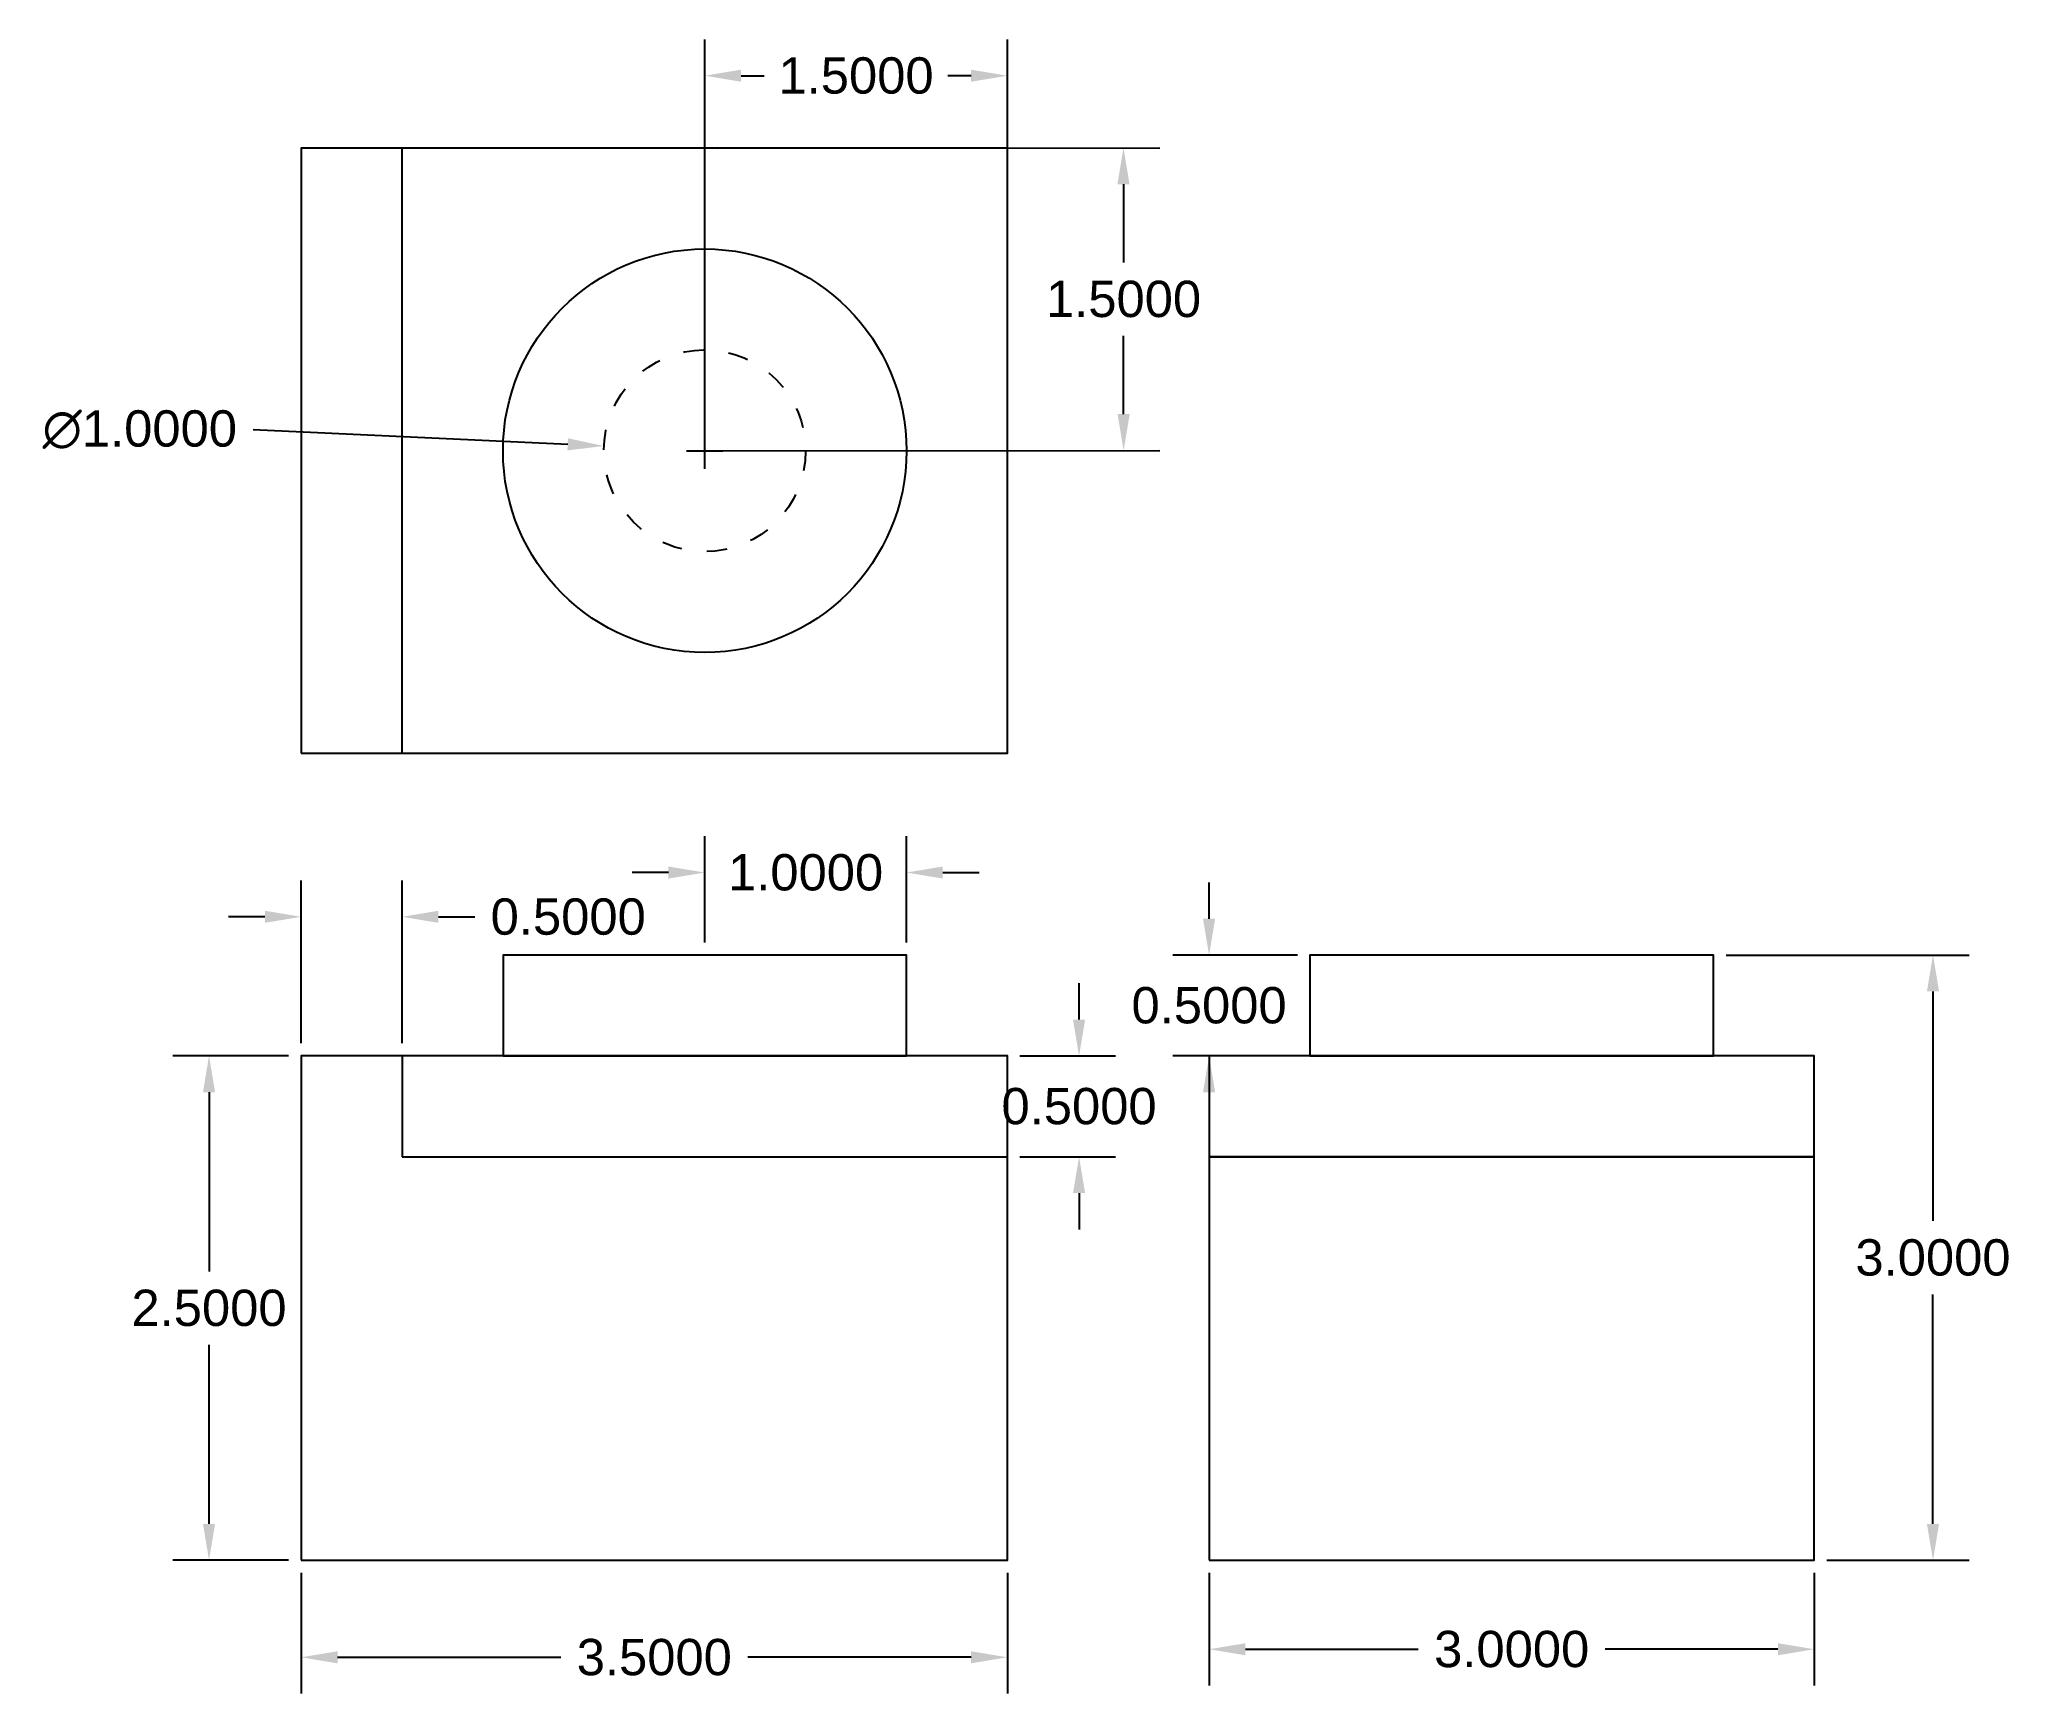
# Model space of a CAD drawing. Header units: inches. Extents: x -1.3 to 8.46, y -0.66 to 7.54.
import ezdxf

# ---------------------------------------------------------------- set-up
doc = ezdxf.new("R2010")
doc.units = ezdxf.units.IN
doc.header["$MEASUREMENT"] = 0
doc.linetypes.add('DOT2', pattern=[0.125, 0, -0.125])
doc.layers.add('Layer1', color=7, linetype='DOT2')
doc.styles.get("Standard").update_dxf_attribs({"font": 'arial.ttf'})
doc.dimstyles.get("Standard").update_dxf_attribs({"dimtxt": 0.18, "dimasz": 0.18, "dimexe": 0.18, "dimexo": 0.0625, "dimgap": 0.09, "dimtad": 0, "dimtih": 1, "dimtoh": 1, "dimdec": 4, "dimzin": 0, "dimdsep": 46, "dimtxsty": 'Standard', "dimcen": 0.09, "dimadec": 0, "dimazin": 0, "dimtfac": 1, "dimtdec": 4, "dimtofl": 0, "dimtmove": 0, "dimatfit": 3, "dimfxl": 1, "dimtolj": 1, "dimtzin": 0, "dimarcsym": 0})

# ---------------------------------------------------------------- blocks, each defined once
blk = doc.blocks.new('*D1')
at = {"color": 0, "lineweight": -2, "transparency": 16777216}
for p, q in [((3.8555, 2.68), (3.8555, 2.86)), ((3.5625, 2.5), (4.0355, 2.5)), ((3.5625, 2), (4.0355, 2)), ((3.8555, 1.82), (3.8555, 1.64))]:
    blk.add_line(p, q, dxfattribs=at)
at = {"color": 0, "transparency": 16777216}
for points in [[(3.8255, 2.68), (3.8855, 2.68), (3.8555, 2.5)], [(3.8255, 1.82), (3.8855, 1.82), (3.8555, 2)]]:
    blk.add_solid(points, dxfattribs=at)
at = {"layer": 'Defpoints', "color": 0, "transparency": 16777216}
for p in [(3.5, 2.5), (3.5, 2), (3.8555, 2)]:
    blk.add_point(p, dxfattribs=at)
at = {"color": 0, "transparency": 16777216, "insert": (3.8555, 2.25), "char_height": 0.18, "attachment_point": 5}
blk.add_mtext('\\A1;0.5000', dxfattribs=at)
blk = doc.blocks.new('*D2')
at = {"color": 0, "lineweight": -2, "transparency": 16777216}
for p, q in [((2, 3.0625), (2, 3.589)), ((3, 3.0625), (3, 3.589)), ((1.82, 3.409), (1.64, 3.409)), ((3.18, 3.409), (3.36, 3.409))]:
    blk.add_line(p, q, dxfattribs=at)
at = {"color": 0, "transparency": 16777216}
for points in [[(1.82, 3.439), (1.82, 3.379), (2, 3.409)], [(3.18, 3.439), (3.18, 3.379), (3, 3.409)]]:
    blk.add_solid(points, dxfattribs=at)
at = {"layer": 'Defpoints', "color": 0, "transparency": 16777216}
for p in [(3, 3.409), (2, 3), (3, 3)]:
    blk.add_point(p, dxfattribs=at)
at = {"color": 0, "transparency": 16777216, "insert": (2.5, 3.409), "char_height": 0.18, "attachment_point": 5}
blk.add_mtext('\\A1;1.0000', dxfattribs=at)
blk = doc.blocks.new('*D3')
at = {"color": 0, "lineweight": -2, "transparency": 16777216}
for p, q in [((0, 2.5625), (0, 3.3696)), ((0.5, 2.5625), (0.5, 3.3696)), ((-0.18, 3.1896), (-0.36, 3.1896)), ((0.68, 3.1896), (0.86, 3.1896))]:
    blk.add_line(p, q, dxfattribs=at)
at = {"color": 0, "transparency": 16777216}
for points in [[(-0.18, 3.2196), (-0.18, 3.1596), (0, 3.1896)], [(0.68, 3.2196), (0.68, 3.1596), (0.5, 3.1896)]]:
    blk.add_solid(points, dxfattribs=at)
at = {"layer": 'Defpoints', "color": 0, "transparency": 16777216}
for p in [(0.5, 3.1896), (0, 2.5), (0.5, 2.5)]:
    blk.add_point(p, dxfattribs=at)
at = {"color": 0, "transparency": 16777216, "insert": (1.3233, 3.1896), "char_height": 0.18, "attachment_point": 5}
blk.add_mtext('\\A1;0.5000', dxfattribs=at)
blk = doc.blocks.new('*D4')
at = {"color": 0, "lineweight": -2, "transparency": 16777216}
for p, q in [((-0.0625, 2.5), (-0.6372, 2.5)), ((-0.4572, 2.32), (-0.4572, 1.4319)), ((-0.4572, 0.18), (-0.4572, 1.0681)), ((-0.0625, 0), (-0.6372, 0))]:
    blk.add_line(p, q, dxfattribs=at)
at = {"color": 0, "transparency": 16777216}
for points in [[(-0.4872, 2.32), (-0.4272, 2.32), (-0.4572, 2.5)], [(-0.4872, 0.18), (-0.4272, 0.18), (-0.4572, 0)]]:
    blk.add_solid(points, dxfattribs=at)
at = {"layer": 'Defpoints', "color": 0, "transparency": 16777216}
for p in [(0, 2.5), (0, 0), (-0.4572, 0)]:
    blk.add_point(p, dxfattribs=at)
at = {"color": 0, "transparency": 16777216, "insert": (-0.4572, 1.25), "char_height": 0.18, "attachment_point": 5}
blk.add_mtext('\\A1;2.5000', dxfattribs=at)
blk = doc.blocks.new('*D5')
at = {"color": 0, "lineweight": -2, "transparency": 16777216}
for p, q in [((0, -0.0625), (0, -0.6611)), ((3.5, -0.0625), (3.5, -0.6611)), ((0.18, -0.4811), (1.2867, -0.4811)), ((3.32, -0.4811), (2.2133, -0.4811))]:
    blk.add_line(p, q, dxfattribs=at)
at = {"color": 0, "transparency": 16777216}
for points in [[(0.18, -0.4511), (0.18, -0.5111), (0, -0.4811)], [(3.32, -0.4511), (3.32, -0.5111), (3.5, -0.4811)]]:
    blk.add_solid(points, dxfattribs=at)
at = {"layer": 'Defpoints', "color": 0, "transparency": 16777216}
for p in [(0, 0), (3.5, 0), (3.5, -0.4811)]:
    blk.add_point(p, dxfattribs=at)
at = {"color": 0, "transparency": 16777216, "insert": (1.75, -0.4811), "char_height": 0.18, "attachment_point": 5}
blk.add_mtext('\\A1;3.5000', dxfattribs=at)
blk = doc.blocks.new('*D6')
at = {"color": 0, "lineweight": -2, "transparency": 16777216}
for p, q in [((4.5, 3.18), (4.5, 3.36)), ((4.9375, 3), (4.32, 3)), ((4.9375, 2.5), (4.32, 2.5)), ((4.5, 2.32), (4.5, 2.14))]:
    blk.add_line(p, q, dxfattribs=at)
at = {"color": 0, "transparency": 16777216}
for points in [[(4.47, 3.18), (4.53, 3.18), (4.5, 3)], [(4.47, 2.32), (4.53, 2.32), (4.5, 2.5)]]:
    blk.add_solid(points, dxfattribs=at)
at = {"layer": 'Defpoints', "color": 0, "transparency": 16777216}
for p in [(5, 3), (4.5, 2.5), (5, 2.5)]:
    blk.add_point(p, dxfattribs=at)
at = {"color": 0, "transparency": 16777216, "insert": (4.5, 2.75), "char_height": 0.18, "attachment_point": 5}
blk.add_mtext('\\A1;0.5000', dxfattribs=at)
blk = doc.blocks.new('*D7')
at = {"color": 0, "lineweight": -2, "transparency": 16777216}
for p, q in [((4.5, -0.0625), (4.5, -0.6212)), ((7.5, -0.0625), (7.5, -0.6212)), ((4.68, -0.4412), (5.5367, -0.4412)), ((7.32, -0.4412), (6.4633, -0.4412))]:
    blk.add_line(p, q, dxfattribs=at)
at = {"color": 0, "transparency": 16777216}
for points in [[(4.68, -0.4112), (4.68, -0.4712), (4.5, -0.4412)], [(7.32, -0.4112), (7.32, -0.4712), (7.5, -0.4412)]]:
    blk.add_solid(points, dxfattribs=at)
at = {"layer": 'Defpoints', "color": 0, "transparency": 16777216}
for p in [(4.5, 0), (7.5, 0), (7.5, -0.4412)]:
    blk.add_point(p, dxfattribs=at)
at = {"color": 0, "transparency": 16777216, "insert": (6, -0.4412), "char_height": 0.18, "attachment_point": 5}
blk.add_mtext('\\A1;3.0000', dxfattribs=at)
blk = doc.blocks.new('*D8')
at = {"color": 0, "lineweight": -2, "transparency": 16777216}
for p, q in [((7.0625, 3), (8.2683, 3)), ((8.0883, 2.82), (8.0883, 1.682)), ((8.0883, 0.18), (8.0883, 1.318)), ((7.5625, 0), (8.2683, 0))]:
    blk.add_line(p, q, dxfattribs=at)
at = {"color": 0, "transparency": 16777216}
for points in [[(8.0583, 2.82), (8.1183, 2.82), (8.0883, 3)], [(8.0583, 0.18), (8.1183, 0.18), (8.0883, 0)]]:
    blk.add_solid(points, dxfattribs=at)
at = {"layer": 'Defpoints', "color": 0, "transparency": 16777216}
for p in [(7, 3), (7.5, 0), (8.0883, 0)]:
    blk.add_point(p, dxfattribs=at)
at = {"color": 0, "transparency": 16777216, "insert": (8.0883, 1.5), "char_height": 0.18, "attachment_point": 5}
blk.add_mtext('\\A1;3.0000', dxfattribs=at)
blk = doc.blocks.new('*D10')
at = {"color": 0, "lineweight": -2, "transparency": 16777216}
for p, q in [((2.0615, 7), (4.2555, 7.0014)), ((4.0756, 6.8213), (4.0759, 6.4332)), ((4.0764, 5.6813), (4.0761, 6.0694)), ((2.0625, 5.5), (4.2565, 5.5014))]:
    blk.add_line(p, q, dxfattribs=at)
at = {"color": 0, "transparency": 16777216}
for points in [[(4.1056, 6.8213), (4.0456, 6.8213), (4.0755, 7.0013)], [(4.1064, 5.6813), (4.0464, 5.6813), (4.0765, 5.5013)]]:
    blk.add_solid(points, dxfattribs=at)
at = {"layer": 'Defpoints', "color": 0, "transparency": 16777216}
for p in [(1.999, 7), (4.0755, 7.0013), (2, 5.5)]:
    blk.add_point(p, dxfattribs=at)
at = {"color": 0, "transparency": 16777216, "insert": (4.076, 6.2513), "char_height": 0.18, "attachment_point": 5}
blk.add_mtext('\\A1;1.5000', dxfattribs=at)
blk = doc.blocks.new('*D11')
at = {"color": 0, "lineweight": -2, "transparency": 16777216}
for p, q in [((2, 5.5625), (2, 7.539)), ((3.5, 5.5635), (3.5, 7.539)), ((2.18, 7.359), (2.2952, 7.359)), ((3.32, 7.359), (3.2048, 7.359))]:
    blk.add_line(p, q, dxfattribs=at)
at = {"color": 0, "transparency": 16777216}
for points in [[(2.18, 7.389), (2.18, 7.329), (2, 7.359)], [(3.32, 7.389), (3.32, 7.329), (3.5, 7.359)]]:
    blk.add_solid(points, dxfattribs=at)
at = {"layer": 'Defpoints', "color": 0, "transparency": 16777216}
for p in [(3.5, 7.359), (2, 5.5), (3.5, 5.501)]:
    blk.add_point(p, dxfattribs=at)
at = {"color": 0, "transparency": 16777216, "insert": (2.75, 7.359), "char_height": 0.18, "attachment_point": 5}
blk.add_mtext('\\A1;1.5000', dxfattribs=at)
blk = doc.blocks.new('*D12')
at = {"color": 0, "lineweight": -2, "transparency": 16777216}
for p, q in [((-0.2392, 5.6045), (1.3207, 5.5317)), ((2, 5.41), (2, 5.59)), ((1.91, 5.5), (2.09, 5.5))]:
    blk.add_line(p, q, dxfattribs=at)
at = {"color": 0, "transparency": 16777216}
blk.add_solid([(1.3221, 5.5617), (1.3193, 5.5017), (1.5005, 5.5233)], dxfattribs=at)
at = {"layer": 'Defpoints', "color": 0, "transparency": 16777216}
for p in [(1.5005, 5.5233), (2.4995, 5.4767)]:
    blk.add_point(p, dxfattribs=at)
at = {"color": 0, "transparency": 16777216, "insert": (-0.8005, 5.6045), "char_height": 0.18, "attachment_point": 5}
blk.add_mtext('\\A1;∅1.0000', dxfattribs=at)

msp = doc.modelspace()

# ---------------------------------------------------------------- linework, layer by layer
for points in [[(0, 4), (3.5, 4), (3.5, 7), (0, 7)], [(0, 4), (0.5, 4), (0.5, 7), (0, 7)], [(1, 2.5), (3, 2.5), (3, 3), (1, 3)], [(5, 2.5), (7, 2.5), (7, 3), (5, 3)], [(0, 0), (3.5, 0), (3.5, 2.5), (0, 2.5)], [(0.5, 2), (3.5, 2), (3.5, 2.5), (0.5, 2.5)], [(4.5, 2), (7.5, 2), (7.5, 2.5), (4.5, 2.5)], [(4.5, 0), (7.5, 0), (7.5, 2), (4.5, 2)]]:
    msp.add_lwpolyline(points, close=True)
msp.add_circle((2, 5.5), 1)
at = {"layer": 'Layer1'}
msp.add_circle((2, 5.5), 0.5, dxfattribs=at)

# ---------------------------------------------------------------- dimensions: what is measured, and where the dimension line sits
for base, p1, p2, picture, middle in [((3.5, 7.35903), (2, 5.5), (3.5, 5.50095), '*D11', (2.75, 7.35903)), ((3, 3.40903), (2, 3), (3, 3), '*D2', (2.5, 3.40903)), ((0.5, 3.18959), (0, 2.5), (0.5, 2.5), '*D3', (1.32332, 3.18959)), ((3.5, -0.48112), (0, 0), (3.5, 0), '*D5', (1.75, -0.48112)), ((7.5, -0.44122), (4.5, 0), (7.5, 0), '*D7', (6, -0.44122))]:
    dim = msp.add_linear_dim(base=base, p1=p1, p2=p2, dimstyle='Standard')
    dim.commit()
    dim.dimension.update_dxf_attribs({"geometry": picture, "text_midpoint": middle})
dim = msp.add_aligned_dim(p1=(2, 5.5), p2=(1.99905, 7), distance=-2.07647, dimstyle='Standard')
dim.commit()
dim.dimension.update_dxf_attribs({"geometry": '*D10', "text_midpoint": (4.07599, 6.25132)})
dim = msp.add_diameter_dim_2p(p1=(2.49946, 5.4767), p2=(1.50054, 5.5233), dimstyle='Standard')
dim.commit()
dim.dimension.update_dxf_attribs({"geometry": '*D12', "text_midpoint": (-0.23921, 5.60447), "dimtype": 163})
for base, p1, p2, picture, middle in [((4.5, 2.5), (5, 3), (5, 2.5), '*D6', (4.5, 2.75)), ((8.08831, 0), (7, 3), (7.5, 0), '*D8', (8.08831, 1.5)), ((3.85551, 2), (3.5, 2.5), (3.5, 2), '*D1', (3.85551, 2.25)), ((-0.45716, 0), (0, 2.5), (0, 0), '*D4', (-0.45716, 1.25))]:
    dim = msp.add_linear_dim(base=base, p1=p1, p2=p2, angle=90, dimstyle='Standard')
    dim.commit()
    dim.dimension.update_dxf_attribs({"geometry": picture, "text_midpoint": middle})

doc.saveas('drawing.dxf')
